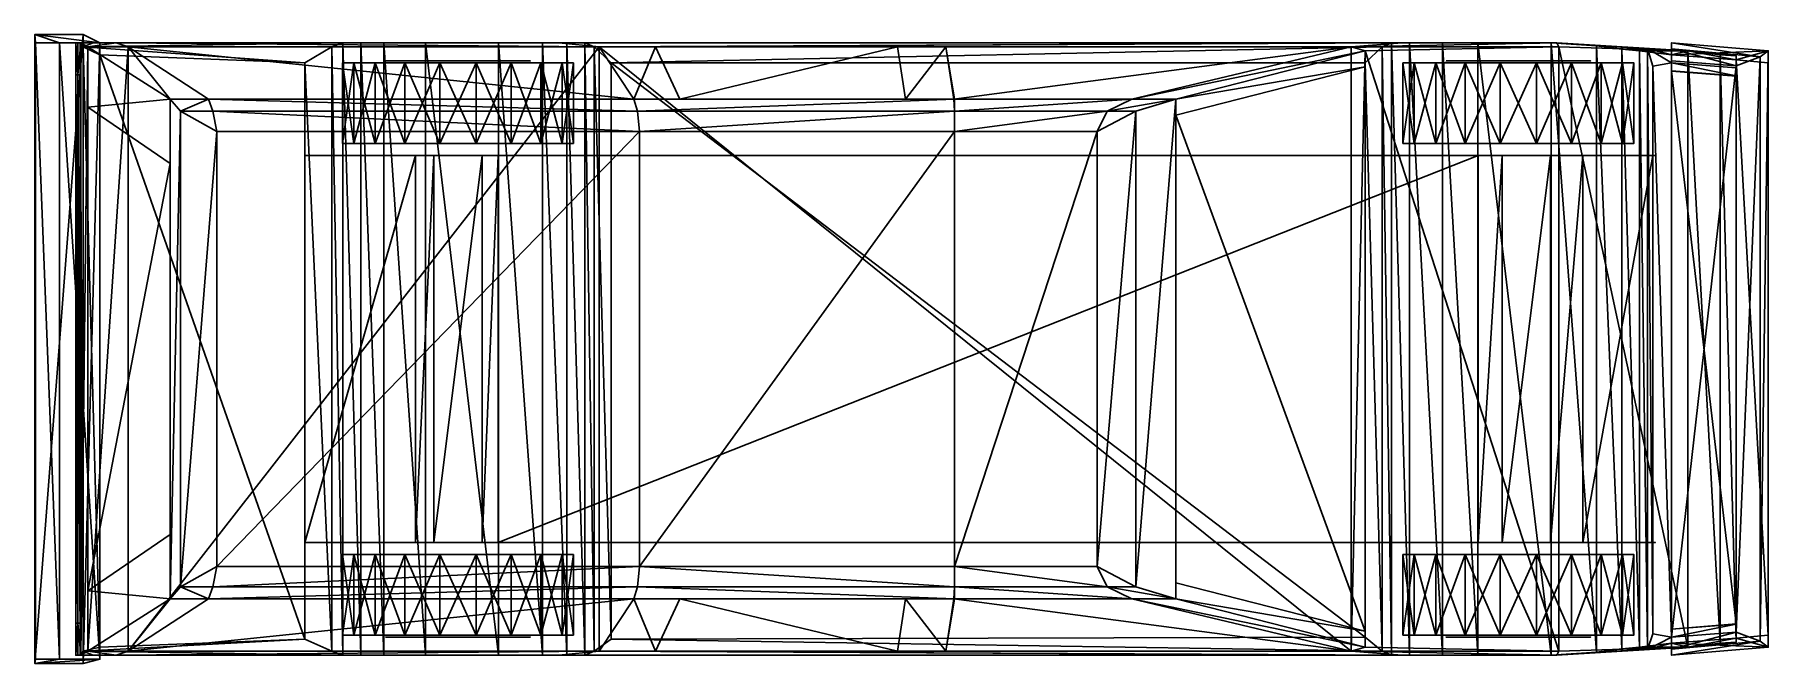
# Model space of a CAD drawing. Extents: x -1179 to -964, y 537 to 615.
import ezdxf

# ---------------------------------------------------------------- set-up
doc = ezdxf.new("R2010")
doc.units = 0
for name, color, linetype in [('SU-BLACK', 8, 'CONTINUOUS'), ('SU-BODY', 1, 'CONTINUOUS'), ('SU-GLASS', 8, 'CONTINUOUS'), ('SU-HUBS', 15, 'CONTINUOUS'), ('SU-LITE', 15, 'CONTINUOUS'), ('SU-RED', 9, 'CONTINUOUS'), ('SU-SILV', 15, 'CONTINUOUS'), ('SU-TIRE', 8, 'CONTINUOUS'), ('SU-TOP', 1, 'CONTINUOUS'), ('SU-YELLO', 10, 'CONTINUOUS')]:
    doc.layers.add(name, color=color, linetype=linetype)

msp = doc.modelspace()

# ---------------------------------------------------------------- meshes
at = {"layer": 'SU-BLACK'}
mesh = msp.add_polyface(dxfattribs=at)
corners = [(-1170.90564, 612.500122, 20.999996), (-1145.499878, 611.500122, 16.999996), (-1145.499878, 540.000122, 17.000067), (-1170.90564, 539.000122, 21.000004), (-1142.143555, 613.500122, 28.747215), (-1142.143555, 538.500122, 28.747223), (-1140.773682, 614.000122, 31.658167), (-1140.773682, 538.000122, 31.658175), (-1138.550293, 614.000122, 33.983486), (-1138.550293, 538.000122, 33.983494), (-1135.703613, 614.000122, 35.482494), (-1135.703613, 538.000122, 35.482502), (-1130.52832, 614.000122, 36.000015), (-1130.52832, 538.000122, 36.000023), (-1121.471191, 614.000122, 36.000015), (-1121.471191, 538.000122, 36.000023), (-1116.029053, 614.000122, 35.388885), (-1116.029053, 538.000122, 35.388893), (-1113.007324, 614.000122, 33.630215), (-1113.007324, 538.000122, 33.630222), (-1110.776001, 614.000122, 30.938936), (-1110.776001, 538.000122, 30.938934), (-1109.6073, 613.500122, 27.643976), (-1109.6073, 538.500122, 27.643984), (-1107.499878, 611.500122, 15.000091), (-1107.499878, 540.000122, 14.999974), (-1013.999878, 611.500122, 15.000091), (-1013.999878, 540.250122, 14.999974), (-1011.891602, 613.500122, 27.650116), (-1011.891602, 538.500122, 27.650114), (-1010.723877, 614.000122, 30.938936), (-1010.723877, 538.000122, 30.938934), (-1008.492432, 614.000122, 33.630215), (-1008.492432, 538.000122, 33.630222), (-1004.421021, 614.000122, 36.000015), (-1004.421021, 538.000122, 36.000023), (-1000.028687, 614.000122, 36.000015), (-1000.028687, 538.000122, 36.000023), (-990.951294, 614.000122, 36.000015), (-990.951294, 538.000122, 36.000023), (-985.317383, 613.600098, 35.316357), (-985.317383, 538.400085, 35.316364), (-982.180176, 613.200073, 33.358837), (-982.180176, 538.80011, 33.358845), (-979.968872, 613.000122, 30.395136), (-979.968872, 539.000122, 30.395144), (-978.986572, 613.300049, 26.839167), (-978.986572, 538.700073, 26.839174), (-978.333252, 600, 18.999998), (-986.999878, 600, 18.999998), (-986.999878, 552.000122, 19.000095), (-978.333252, 552.000122, 19.000095), (-990.999878, 600, 11.000092), (-990.999878, 552.000122, 11.000002), (-996.999878, 600, 11.000092), (-996.999878, 552.000122, 11.000002), (-999.999878, 600, 15.000092), (-999.999878, 552.000122, 15.000002), (-1121.499878, 600, 15.000092), (-1121.499878, 552.000122, 15.000002), (-1123.499878, 600, 11.000092), (-1123.499878, 552.000122, 11.000002), (-1129.499878, 600, 11.000092), (-1129.499878, 552.000122, 11.000002), (-1131.77771, 600, 15.555625), (-1131.77771, 552.000122, 15.555618), (-1145.499878, 600, 16.999998), (-1145.499878, 552.000122, 17.000095), (-1145.499878, 552.000122, 36.000023), (-977.999878, 552.000122, 36.000023), (-1013.999878, 613.000122, 51.999977), (-1015.743652, 613.500122, 49.558784), (-1015.743652, 538.500122, 49.558792), (-1013.999878, 539.000122, 51.999973), (-1108.999878, 613.500122, 49.999996), (-1167.40564, 613.500122, 49.999996), (-1167.40564, 538.500122, 50.000004), (-1108.999878, 538.500122, 50.000004), (-1172.40564, 613.500122, 49.999996), (-1172.40564, 538.500122, 50.000004), (-1178.999878, 614.999878, 28.754486), (-1178.90564, 613.999878, 25.000099), (-1178.90564, 537.499268, 24.999937), (-1178.999878, 536.999268, 28.754324), (-1175.90564, 613.999756, 21.000006), (-1175.90564, 537.499268, 20.999844), (-1170.90564, 613.999756, 21.000006), (-1170.90564, 537.499268, 20.999834), (-1172.999878, 614.999756, 28.754486), (-1173, 536.999268, 28.754324), (-1145.499878, 600, 36.000015), (-977.999878, 600, 36.000015), (-978.333252, 611.100098, 18.999996), (-978.333252, 540.650085, 19.000097), (-975.999878, 611.500122, 18.999996), (-975.999878, 540.250122, 19.000097), (-967.999878, 595.000122, 43.000019), (-967.999878, 595.000122, 38.39513), (-967.999878, 557.000122, 38.39513), (-967.999878, 557.000122, 43.000019), (-967.999878, 595.000122, 36.000019), (-967.999878, 595.000122, 31.395107), (-967.999878, 557.000122, 31.395111), (-967.999878, 557.000122, 36.000019), (-975.999878, 614.000122, 22.499996), (-975.999878, 612.750122, 20.499996), (-975.999878, 539.250122, 20.499973), (-975.999878, 538.000122, 22.500004), (-975.999878, 611.750122, 18.999966), (-975.999878, 538.000122, 26.000004), (-963.999878, 539.000122, 26.000004), (-963.999878, 539.000122, 22.500004), (-963.999878, 613.000122, 22.499996), (-963.999878, 613.000122, 25.999996), (-975.999878, 614.000122, 26.00009), (-975.999878, 576.000122, 26.83917), (-975.999878, 576.000122, 26), (-975.999878, 539.500122, 26.000004), (-975.999878, 539.500122, 26.839174), (-967.999878, 611.125122, 18.999966), (-967.999878, 540.875122, 19.000097), (-967.999878, 610.875122, 18.999996), (-967.999878, 609.875122, 14.999997), (-967.999878, 541.875122, 14.999974), (-975.999878, 541.250122, 14.999974), (-975.999878, 612.500122, 25.999996), (-975.999878, 612.500122, 26.839167), (-975.999878, 610.500122, 14.999997), (-1015.743652, 613.500122, 49.999996), (-1015.743652, 538.500122, 50.000004), (-975.989014, 610.488647, 14.995078), (-975.989014, 541.226563, 14.995074), (-967.991333, 609.866028, 14.995078), (-967.991333, 541.895874, 14.995074), (-976.010742, 610.500916, 14.999549), (-976.010742, 541.252014, 14.996276), (-976.010742, 611.49292, 18.999311), (-976.010742, 540.249268, 18.999321)]
mesh.append_faces([[corners[k] for k in face] for face in [(117, 118, 109), (114, 126, 125)]])
mesh.append_faces([[corners[k] for k in face] for face in [(80, 84, 81)]], dxfattribs={"vtx0": -1})
mesh.append_faces([[corners[k] for k in face] for face in [(69, 67, 59), (50, 69, 59), (58, 66, 91), (58, 91, 49)]], dxfattribs={"vtx0": -1, "vtx1": -1, "vtx2": -1})
mesh.append_faces([[corners[k] for k in face] for face in [(49, 54, 56), (49, 56, 58), (58, 62, 64), (58, 64, 66), (80, 86, 84)]], dxfattribs={"vtx0": -1, "vtx2": -1})
mesh.append_faces([[corners[k] for k in face] for face in [(82, 85, 83)]], dxfattribs={"vtx1": -1})
mesh.append_faces([[corners[k] for k in face] for face in [(57, 55, 50), (59, 57, 50), (65, 63, 59), (67, 65, 59), (85, 87, 83)]], dxfattribs={"vtx1": -1, "vtx2": -1})
mesh.append_faces([[corners[k] for k in face] for face in [(0, 1, 2), (2, 3, 0), (1, 4, 5), (5, 2, 1), (4, 6, 7), (7, 5, 4), (6, 8, 9), (9, 7, 6), (8, 10, 11), (11, 9, 8), (10, 12, 13), (13, 11, 10), (12, 14, 15), (15, 13, 12), (14, 16, 17), (17, 15, 14), (16, 18, 19), (19, 17, 16), (18, 20, 21), (21, 19, 18), (20, 22, 23), (23, 21, 20), (22, 24, 25), (25, 23, 22), (24, 26, 27), (27, 25, 24), (26, 28, 29), (29, 27, 26), (28, 30, 31), (31, 29, 28), (30, 32, 33), (33, 31, 30), (32, 34, 35), (35, 33, 32), (34, 36, 37), (37, 35, 34), (36, 38, 39), (39, 37, 36), (38, 40, 41), (41, 39, 38), (40, 42, 43), (43, 41, 40), (42, 44, 45), (45, 43, 42), (44, 46, 47), (47, 45, 44), (50, 49, 48), (48, 51, 50), (53, 52, 49), (49, 50, 53), (55, 54, 52), (52, 53, 55), (57, 56, 54), (54, 55, 57), (59, 58, 56), (56, 57, 59), (61, 60, 58), (58, 59, 61), (63, 62, 60), (60, 61, 63), (65, 64, 62), (62, 63, 65), (67, 66, 64), (64, 65, 67), (69, 68, 67), (50, 51, 69), (55, 53, 50), (63, 61, 59), (70, 71, 72), (72, 73, 70), (74, 75, 76), (76, 77, 74), (75, 78, 79), (79, 76, 75), (80, 81, 82), (82, 83, 80), (81, 84, 85), (85, 82, 81), (84, 86, 87), (87, 85, 84), (86, 88, 89), (89, 87, 86), (87, 89, 83), (66, 90, 91), (91, 48, 49), (49, 52, 54), (58, 60, 62), (80, 88, 86), (46, 92, 93), (93, 47, 46), (92, 94, 95), (95, 93, 92), (98, 97, 96), (96, 99, 98), (102, 101, 100), (100, 103, 102), (104, 105, 106), (106, 107, 104), (105, 108, 95), (95, 106, 105), (111, 110, 109), (109, 107, 111), (112, 113, 110), (110, 111, 112), (114, 104, 107), (107, 109, 114), (117, 116, 115), (115, 118, 117), (119, 108, 95), (95, 120, 119), (123, 122, 121), (121, 120, 123), (123, 120, 95), (95, 124, 123), (114, 113, 112), (112, 104, 114), (94, 121, 122), (122, 127, 94), (129, 128, 74), (74, 77, 129), (130, 132, 133), (133, 131, 130), (137, 136, 134), (134, 135, 137)]], dxfattribs={"vtx2": -1})
at = {"layer": 'SU-BODY'}
mesh = msp.add_polyface(dxfattribs=at)
corners = [(-1172.40564, 613.500122, 49.999996), (-1173.28064, 614.000122, 47.000015), (-1173.28064, 538.000122, 47.000023), (-1172.40564, 538.500122, 50.000004), (-1173.90564, 614.000122, 36.000015), (-1173.90564, 614.000122, 35.482494), (-1173.90564, 538.000122, 35.482502), (-1173.90564, 538.000122, 36.000023), (-1173.653564, 614.000122, 33.983486), (-1173.653564, 538.000122, 33.983494), (-1173.362915, 614.000122, 31.658167), (-1173.362915, 538.000122, 31.658175), (-1172.999878, 613.500122, 28.754486), (-1172.999878, 538.500122, 28.754578), (-1170.90564, 612.500122, 20.999996), (-1170.90564, 539.000122, 21.000118), (-1013.999878, 613.000122, 51.999977), (-989.999878, 613.500122, 49.374977), (-989.999878, 538.500122, 49.374985), (-1013.999878, 539.000122, 51.999973), (-973.999878, 613.000122, 47.120567), (-973.999878, 539.000122, 47.120575), (-1173.90564, 610.000122, 36.000015), (-1173.65564, 610.000122, 44.000015), (-1173.65564, 542.000122, 44.000023), (-1173.90564, 542.000122, 36.000023), (-1173.28064, 610.000122, 47.000015), (-1173.28064, 542.000122, 47.000023), (-969.977173, 612.500122, 45.800888), (-969.977173, 539.500122, 45.800896), (-967.999878, 612.375122, 44.000015), (-967.999878, 539.625122, 44.000023), (-967.999878, 612.375122, 30.395136), (-967.999878, 611.875122, 26.839167), (-967.999878, 540.125122, 26.839289), (-967.999878, 539.625122, 30.395144), (-1172.40564, 606.000122, 50.000015), (-1162.20874, 599.000122, 69.047073), (-1162.20874, 607.000122, 69.047089), (-1172.40564, 546.000122, 50.000023), (-1162.20874, 553.000122, 69.047073), (-1162.20874, 545.000122, 69.047073), (-1172.40564, 538.500122, 50.000004), (-1167.40564, 538.500122, 50.000004), (-1168.90564, 538.000122, 47.000023), (-1173.28064, 538.000122, 47.000023), (-1108.999878, 538.500122, 50.000004), (-1114.003662, 538.000122, 46.668663), (-1015.743652, 538.500122, 49.558792), (-1013.999878, 539.000122, 51.999973), (-989.999878, 538.500122, 49.374985), (-990.243652, 538.000122, 45.946404), (-1009.389648, 538.000122, 46.083855), (-973.999878, 539.000122, 47.120575), (-973.999878, 539.000122, 45.829773), (-973.999878, 539.000122, 44.000023), (-990.382202, 538.000122, 44.000023), (-1005.579346, 538.000122, 44.000023), (-1118.012085, 538.000122, 43.999985), (-1169.178345, 538.000122, 44.000004), (-1169.90564, 538.000122, 36.000023), (-1130.52832, 538.000122, 36.000023), (-990.951172, 538.000122, 36.000023), (-973.999878, 539.000122, 43.000023), (-973.999878, 539.000122, 38.395134), (-973.999878, 539.000122, 36.000023), (-985.317261, 538.400085, 35.316353), (-973.999878, 539.000122, 33.358845), (-973.999878, 539.000122, 31.395113), (-982.180176, 538.80011, 33.358845), (-973.999878, 539.000122, 30.395144), (-979.968872, 539.000122, 30.395144), (-975.999878, 539.500122, 26.83918), (-978.986572, 538.700073, 26.83918), (-1000.028687, 538.000122, 36.000023), (-1005.470947, 538.000122, 35.388893), (-1116.029053, 538.000122, 35.388893), (-1121.471191, 538.000122, 36.000023), (-1113.007324, 538.000122, 33.630222), (-1008.492432, 538.000122, 33.630222), (-1010.723877, 538.000122, 30.938934), (-1110.776001, 538.000122, 30.938934), (-1109.6073, 538.500122, 27.64399), (-1011.892578, 538.500122, 27.64402), (-1013.999878, 540.250122, 14.999972), (-1107.499878, 540.000122, 14.999972), (-1173.90564, 538.000122, 36.000023), (-1170.126587, 538.000122, 35.482502), (-1173.840942, 538.000122, 35.482513), (-1135.703613, 538.000122, 35.482502), (-1138.550293, 538.000122, 33.983494), (-1170.766846, 538.000122, 33.983494), (-1173.653564, 538.000122, 33.983494), (-1173.362915, 538.000122, 31.658175), (-1171.759888, 538.000122, 31.658175), (-1140.773682, 538.000122, 31.658175), (-1142.143555, 538.500122, 28.747229), (-1172.999878, 538.500122, 28.75449), (-1145.499878, 540.000122, 17.000088), (-1170.90564, 539.000122, 21.000118), (-1172.40564, 613.500122, 49.999996), (-1167.40564, 613.500122, 49.999996), (-1168.90564, 614.000122, 47.000015), (-1173.28064, 614.000122, 47.000015), (-1108.999878, 613.500122, 49.999996), (-1114.003662, 614.000122, 46.668655), (-1015.743652, 613.500122, 49.558784), (-1013.999878, 613.000122, 51.999977), (-989.999878, 613.500122, 49.374977), (-990.243652, 614.000122, 45.946396), (-1009.389648, 614.000122, 46.083847), (-973.999878, 613.000122, 47.120567), (-973.999878, 613.000122, 45.829765), (-973.999878, 613.000122, 44.000015), (-990.382202, 614.000122, 44.000015), (-1005.579346, 614.000122, 44.000015), (-1118.012085, 614.000122, 43.999977), (-1169.178345, 614.000122, 43.999996), (-1169.90564, 614.000122, 36.000015), (-1130.52832, 614.000122, 36.000015), (-990.951172, 614.000122, 36.000015), (-973.999878, 613.000122, 43.000015), (-973.999878, 613.000122, 38.395126), (-973.999878, 613.000122, 36.000015), (-985.317261, 613.600098, 35.316345), (-973.999878, 613.000122, 33.358837), (-973.999878, 613.000122, 31.395105), (-982.180176, 613.200073, 33.358837), (-973.999878, 613.000122, 30.395136), (-979.968872, 613.000122, 30.395136), (-975.999878, 612.500122, 26.839167), (-978.986572, 613.300049, 26.839167), (-1000.028687, 614.000122, 36.000015), (-1005.470947, 614.000122, 35.388885), (-1116.029053, 614.000122, 35.388885), (-1121.471191, 614.000122, 36.000015), (-1113.007324, 614.000122, 33.630215), (-1008.492432, 614.000122, 33.630215), (-1010.723877, 614.000122, 30.938936), (-1110.776001, 614.000122, 30.938936), (-1109.6073, 613.500122, 27.643976), (-1011.892578, 613.500122, 27.644007), (-1013.999878, 611.500122, 15.000091), (-1107.499878, 611.500122, 15.000091), (-1173.90564, 614.000122, 36.000015), (-1170.126587, 614.000122, 35.482494), (-1173.840942, 614.000122, 35.482506), (-1135.703613, 614.000122, 35.482494), (-1138.550293, 614.000122, 33.983486), (-1170.766846, 614.000122, 33.983486), (-1173.653564, 614.000122, 33.983486), (-1173.362915, 614.000122, 31.658167), (-1171.759888, 614.000122, 31.658167), (-1140.773682, 614.000122, 31.658167), (-1142.143555, 613.500122, 28.747215), (-1172.999878, 613.500122, 28.754486), (-1145.499878, 611.500122, 16.999996), (-1170.90564, 612.500122, 20.999996), (-969.977173, 539.500122, 45.800896), (-967.999878, 539.625122, 44.000023), (-975.999878, 540.250122, 19.000118), (-978.333252, 540.650085, 19.000118), (-967.999878, 539.625122, 30.395144), (-967.999878, 540.125122, 26.839268), (-969.977173, 612.500122, 45.800888), (-967.999878, 612.375122, 44.000015), (-975.999878, 611.500122, 18.999996), (-978.333252, 611.100098, 18.999996), (-967.999878, 612.375122, 30.395136), (-967.999878, 611.875122, 26.839167), (-1162.20874, 607.000122, 69.047089), (-1157.430664, 607.000122, 69.043182), (-1162.20874, 545.000122, 69.047089), (-1157.430664, 545.000122, 69.043182)]
mesh.append_faces([[corners[k] for k in face] for face in [(50, 49, 48), (56, 57, 62), (63, 55, 56), (56, 62, 63), (64, 63, 62), (62, 65, 64), (66, 65, 62), (67, 65, 66), (93, 97, 94), (106, 107, 108), (120, 115, 114), (114, 113, 121), (121, 120, 114), (120, 121, 122), (122, 123, 120), (120, 123, 124), (124, 123, 125), (152, 155, 151), (158, 53, 54), (55, 158, 54), (159, 158, 55), (112, 111, 164), (112, 164, 113), (113, 164, 165)]])
mesh.append_faces([[corners[k] for k in face] for face in [(0, 1, 2), (2, 3, 0), (4, 5, 6), (6, 7, 4), (5, 8, 9), (9, 6, 5), (8, 10, 11), (11, 9, 8), (10, 12, 13), (13, 11, 10), (12, 14, 15), (15, 13, 12), (18, 17, 16), (16, 19, 18), (21, 20, 17), (17, 18, 21), (24, 23, 22), (22, 25, 24), (27, 26, 23), (23, 24, 27), (29, 28, 20), (20, 21, 29), (31, 30, 28), (28, 29, 31), (34, 33, 32), (32, 35, 34), (36, 37, 38), (38, 0, 36), (41, 40, 39), (39, 3, 41), (44, 43, 42), (42, 45, 44), (46, 43, 44), (44, 47, 46), (51, 50, 48), (48, 52, 51), (53, 50, 51), (51, 54, 53), (56, 55, 54), (54, 51, 56), (57, 56, 51), (51, 52, 57), (58, 57, 52), (52, 47, 58), (59, 58, 47), (47, 44, 59), (58, 59, 60), (60, 61, 58), (57, 58, 61), (61, 62, 57), (69, 68, 67), (67, 66, 69), (70, 68, 69), (69, 71, 70), (72, 70, 71), (71, 73, 72), (76, 75, 74), (74, 77, 76), (75, 76, 78), (78, 79, 75), (81, 80, 79), (79, 78, 81), (80, 81, 82), (82, 83, 80), (85, 84, 83), (83, 82, 85), (87, 60, 86), (86, 88, 87), (61, 60, 87), (87, 89, 61), (91, 90, 89), (89, 87, 91), (92, 91, 87), (87, 88, 92), (91, 92, 93), (93, 94, 91), (90, 91, 94), (94, 95, 90), (97, 96, 95), (95, 94, 97), (98, 96, 97), (97, 99, 98), (100, 101, 102), (102, 103, 100), (102, 101, 104), (104, 105, 102), (106, 108, 109), (109, 110, 106), (109, 108, 111), (111, 112, 109), (112, 113, 114), (114, 109, 112), (109, 114, 115), (115, 110, 109), (110, 115, 116), (116, 105, 110), (105, 116, 117), (117, 102, 105), (118, 117, 116), (116, 119, 118), (119, 116, 115), (115, 120, 119), (125, 126, 127), (127, 124, 125), (127, 126, 128), (128, 129, 127), (129, 128, 130), (130, 131, 129), (132, 133, 134), (134, 135, 132), (136, 134, 133), (133, 137, 136), (137, 138, 139), (139, 136, 137), (140, 139, 138), (138, 141, 140), (141, 142, 143), (143, 140, 141), (144, 118, 145), (145, 146, 144), (145, 118, 119), (119, 147, 145), (147, 148, 149), (149, 145, 147), (145, 149, 150), (150, 146, 145), (151, 150, 149), (149, 152, 151), (152, 149, 148), (148, 153, 152), (153, 154, 155), (155, 152, 153), (155, 154, 156), (156, 157, 155), (160, 72, 73), (73, 161, 160), (163, 162, 70), (70, 72, 163), (131, 130, 166), (166, 167, 131), (128, 168, 169), (169, 130, 128), (101, 100, 170), (170, 171, 101), (172, 42, 43), (43, 173, 172), (52, 48, 46), (46, 47, 52), (104, 106, 110), (110, 105, 104)]], dxfattribs={"vtx2": -1})
at = {"layer": 'SU-GLASS'}
mesh = msp.add_polyface(dxfattribs=at)
corners = [(-1162.20874, 599.000122, 69.047073), (-1172.40564, 606.000122, 50.000015), (-1172.40564, 546.000122, 50.000023), (-1162.20874, 553.000122, 69.047073), (-1037.464844, 605.000122, 68.977539), (-1013.999878, 611.000122, 51.999977), (-1013.999878, 541.000122, 51.999973), (-1037.464844, 547.000122, 68.977539), (-1065.000244, 545.000122, 68.993668), (-1042.92041, 545.000122, 68.970757), (-1015.743652, 538.500122, 49.558792), (-1066.010742, 538.500122, 49.796623), (-1104.678345, 545.000122, 69.015442), (-1108.999878, 538.500122, 50.000004), (-1167.40564, 538.500122, 50.000004), (-1157.430664, 545.000122, 69.043182), (-1065.000244, 607.000122, 68.993668), (-1042.92041, 607.000122, 68.970757), (-1015.743652, 613.500122, 49.558784), (-1066.010742, 613.500122, 49.796616), (-1104.678345, 607.000122, 69.015457), (-1108.999878, 613.500122, 49.999996), (-1167.40564, 613.500122, 49.999996), (-1157.430664, 607.000122, 69.043182), (-1099.000244, 545.000122, 68.993668), (-1071.000244, 545.000122, 68.993668), (-1072.009155, 538.500122, 49.825005), (-1102.00415, 538.500122, 49.966923), (-1099.000244, 607.000122, 68.993668), (-1071.000244, 607.000122, 68.993668), (-1072.009155, 613.500122, 49.824997), (-1102.00415, 613.500122, 49.966915)]
mesh.append_faces([[corners[k] for k in face] for face in [(2, 1, 0), (0, 3, 2), (6, 5, 4), (4, 7, 6), (8, 9, 10), (10, 11, 8), (12, 13, 14), (14, 15, 12), (18, 17, 16), (16, 19, 18), (22, 21, 20), (20, 23, 22), (24, 25, 26), (26, 27, 24), (30, 29, 28), (28, 31, 30)]], dxfattribs={"vtx2": -1})
at = {"layer": 'SU-HUBS'}
mesh = msp.add_polyface(dxfattribs=at)
corners = [(-1003.963135, 540.25, 15.732153), (-1003.085815, 540.25, 18.432465), (-1001.41687, 540.25, 20.729504), (-999.119873, 540.25, 22.398394), (-996.419556, 540.25, 23.275764), (-993.580322, 540.25, 23.275774), (-990.880005, 540.25, 22.398403), (-988.582886, 540.25, 20.729494), (-986.914063, 540.25, 18.432465), (-986.036743, 540.25, 15.732153), (-986.036743, 540.25, 12.892843), (-986.914063, 540.25, 10.192533), (-988.582886, 540.25, 7.895527), (-990.880005, 540.25, 6.226617), (-993.580322, 540.25, 5.34924), (-996.419556, 540.25, 5.349231), (-999.119873, 540.25, 6.22661), (-1001.41687, 540.25, 7.895506), (-1003.085938, 540.25, 10.192523), (-1003.963135, 540.25, 12.892873), (-1003.963135, 611.75, 15.732137), (-1003.085815, 611.75, 18.432457), (-1001.41687, 611.75, 20.729496), (-999.119873, 611.75, 22.398376), (-996.419556, 611.75, 23.275757), (-993.580322, 611.75, 23.275766), (-990.880005, 611.75, 22.398386), (-988.582886, 611.75, 20.729486), (-986.914063, 611.75, 18.432457), (-986.036743, 611.75, 15.732147), (-986.036743, 611.75, 12.892838), (-986.914063, 611.75, 10.192527), (-988.582886, 611.75, 7.89546), (-990.880005, 611.75, 6.226598), (-993.580322, 611.75, 5.349221), (-996.419556, 611.75, 5.349212), (-999.119873, 611.75, 6.226591), (-1001.41687, 611.75, 7.895471), (-1003.085938, 611.75, 10.192517), (-1003.963135, 611.75, 12.892867), (-1135.463135, 540.249878, 15.732153), (-1134.585815, 540.249878, 18.432465), (-1132.91687, 540.249878, 20.729513), (-1130.619873, 540.249878, 22.398394), (-1127.919556, 540.249878, 23.275774), (-1125.080322, 540.249878, 23.275774), (-1122.380005, 540.249878, 22.398403), (-1120.082886, 540.249878, 20.729494), (-1118.414063, 540.249878, 18.432474), (-1117.536743, 540.249878, 15.732153), (-1117.536743, 540.249878, 12.892853), (-1118.414063, 540.249878, 10.192533), (-1120.082886, 540.249878, 7.895529), (-1122.380005, 540.249878, 6.226619), (-1125.080322, 540.249878, 5.349242), (-1127.919556, 540.249878, 5.349233), (-1130.619873, 540.249878, 6.226614), (-1132.91687, 540.249878, 7.89551), (-1134.585815, 540.249878, 10.192523), (-1135.463135, 540.249878, 12.892873), (-1135.463135, 611.75, 15.732147), (-1134.585815, 611.75, 18.432457), (-1132.91687, 611.75, 20.729496), (-1130.619873, 611.75, 22.398386), (-1127.919556, 611.75, 23.275757), (-1125.080322, 611.75, 23.275766), (-1122.380005, 611.75, 22.398386), (-1120.082886, 611.75, 20.729486), (-1118.414063, 611.75, 18.432457), (-1117.536743, 611.75, 15.732147), (-1117.536743, 611.75, 12.892847), (-1118.414063, 611.75, 10.192527), (-1120.082886, 611.75, 7.895461), (-1122.380005, 611.75, 6.2266), (-1125.080322, 611.75, 5.349223), (-1127.919556, 611.75, 5.349214), (-1130.619873, 611.75, 6.226593), (-1132.91687, 611.75, 7.895474), (-1134.585815, 611.75, 10.192517), (-1135.463135, 611.75, 12.892867)]
mesh.append_faces([[corners[k] for k in face] for face in [(20, 38, 39), (60, 78, 79)]], dxfattribs={"vtx0": -1})
mesh.append_faces([[corners[k] for k in face] for face in [(20, 22, 23), (20, 23, 24), (20, 24, 25), (20, 25, 26), (20, 26, 27), (20, 27, 28), (20, 28, 29), (20, 29, 30), (20, 30, 31), (20, 31, 32), (20, 32, 33), (20, 33, 34), (20, 34, 35), (20, 35, 36), (20, 36, 37), (20, 37, 38), (60, 62, 63), (60, 63, 64), (60, 64, 65), (60, 65, 66), (60, 66, 67), (60, 67, 68), (60, 68, 69), (60, 69, 70), (60, 70, 71), (60, 71, 72), (60, 72, 73), (60, 73, 74), (60, 74, 75), (60, 75, 76), (60, 76, 77), (60, 77, 78)]], dxfattribs={"vtx0": -1, "vtx2": -1})
mesh.append_faces([[corners[k] for k in face] for face in [(19, 18, 0), (59, 58, 40)]], dxfattribs={"vtx1": -1})
mesh.append_faces([[corners[k] for k in face] for face in [(3, 2, 0), (4, 3, 0), (5, 4, 0), (6, 5, 0), (7, 6, 0), (8, 7, 0), (9, 8, 0), (10, 9, 0), (11, 10, 0), (12, 11, 0), (13, 12, 0), (14, 13, 0), (15, 14, 0), (16, 15, 0), (17, 16, 0), (18, 17, 0), (43, 42, 40), (44, 43, 40), (45, 44, 40), (46, 45, 40), (47, 46, 40), (48, 47, 40), (49, 48, 40), (50, 49, 40), (51, 50, 40), (52, 51, 40), (53, 52, 40), (54, 53, 40), (55, 54, 40), (56, 55, 40), (57, 56, 40), (58, 57, 40)]], dxfattribs={"vtx1": -1, "vtx2": -1})
mesh.append_faces([[corners[k] for k in face] for face in [(2, 1, 0), (20, 21, 22), (42, 41, 40), (60, 61, 62)]], dxfattribs={"vtx2": -1})
at = {"layer": 'SU-LITE'}
mesh = msp.add_polyface(dxfattribs=at)
corners = [(-967.999878, 553.000122, 43.000023), (-967.999878, 553.000122, 38.395134), (-967.999878, 541.625122, 38.395134), (-967.999878, 541.625122, 43.000023), (-967.999878, 553.000122, 36.000023), (-967.999878, 553.000122, 31.395111), (-967.999878, 541.625122, 31.395113), (-967.999878, 541.625122, 36.000023), (-967.999878, 599.000122, 43.000015), (-967.999878, 599.000122, 38.395126), (-967.999878, 610.375122, 38.395126), (-967.999878, 610.375122, 43.000015), (-967.999878, 599.000122, 36.000015), (-967.999878, 599.000122, 31.395107), (-967.999878, 610.375122, 31.395105), (-967.999878, 610.375122, 36.000015)]
mesh.append_faces([[corners[k] for k in face] for face in [(2, 1, 0), (0, 3, 2), (6, 5, 4), (4, 7, 6), (8, 9, 10), (10, 11, 8), (12, 13, 14), (14, 15, 12)]], dxfattribs={"vtx2": -1})
at = {"layer": 'SU-RED'}
mesh = msp.add_polyface(dxfattribs=at)
corners = [(-1173.90564, 542.000122, 36.000023), (-1173.65564, 542.000122, 44.000023), (-1173.65564, 538.000122, 44.000004), (-1173.90564, 538.000122, 36.000023), (-1173.28064, 542.000122, 47.000023), (-1173.28064, 538.000122, 47.000023), (-1168.90564, 538.000122, 47.000023), (-1169.178345, 538.000122, 44.000004), (-1169.90564, 538.000122, 36.000023), (-1173.90564, 610.000122, 36.000015), (-1173.65564, 610.000122, 44.000015), (-1173.65564, 614.000122, 43.999996), (-1173.90564, 614.000122, 36.000015), (-1173.28064, 610.000122, 47.000015), (-1173.28064, 614.000122, 47.000015), (-1168.90564, 614.000122, 47.000015), (-1169.178345, 614.000122, 43.999996), (-1169.90564, 614.000122, 36.000015)]
mesh.append_faces([[corners[k] for k in face] for face in [(2, 1, 0), (0, 3, 2), (5, 4, 1), (1, 2, 5), (7, 6, 5), (5, 2, 7), (8, 7, 2), (2, 3, 8), (9, 10, 11), (11, 12, 9), (10, 13, 14), (14, 11, 10), (14, 15, 16), (16, 11, 14), (11, 16, 17), (17, 12, 11)]], dxfattribs={"vtx2": -1})
at = {"layer": 'SU-SILV'}
mesh = msp.add_polyface(dxfattribs=at)
corners = [(-1172.999878, 615.000122, 28.754486), (-1178.999878, 615.000122, 28.754486), (-1178.999878, 537.000122, 28.754484), (-1172.999878, 537.000122, 28.754484), (-967.999878, 612.375122, 44.000015), (-967.999878, 612.375122, 43.000015), (-967.999878, 539.625122, 43.000023), (-967.999878, 539.625122, 44.000023), (-967.999878, 612.375122, 38.395126), (-967.999878, 612.375122, 36.000015), (-967.999878, 539.625122, 36.000023), (-967.999878, 539.625122, 38.395134), (-967.999878, 612.375122, 31.395105), (-967.999878, 612.375122, 30.395136), (-967.999878, 539.625122, 30.395144), (-967.999878, 539.625122, 31.395113), (-973.999878, 539.000122, 44.000023), (-973.999878, 539.000122, 43.000023), (-973.999878, 539.000122, 38.395134), (-973.999878, 539.000122, 36.000023), (-973.999878, 539.000122, 31.395113), (-973.999878, 539.000122, 30.395144), (-967.999878, 557.000122, 43.000019), (-967.999878, 557.000122, 38.39513), (-967.999878, 553.000122, 38.395134), (-967.999878, 553.000122, 43.000023), (-967.999878, 557.000122, 36.000019), (-967.999878, 557.000122, 31.395111), (-967.999878, 553.000122, 31.395111), (-967.999878, 553.000122, 36.000023), (-967.999878, 611.875122, 26.839167), (-963.999878, 611.500122, 25.999996), (-963.999878, 540.500122, 26.000004), (-967.999878, 540.125122, 26.839174), (-963.999756, 539.000122, 26.000004), (-975.999878, 539.500122, 26.839174), (-975.999878, 538.000122, 26.000004), (-975.999878, 538.000122, 22.500004), (-963.999878, 539.000122, 22.500004), (-964.999878, 539.750122, 20.499914), (-975.999878, 538.750122, 20.499914), (-967.999878, 540.875122, 18.999977), (-975.999878, 540.250122, 18.999977), (-963.999878, 613.000122, 22.499996), (-964.999878, 612.250122, 20.499966), (-967.999878, 611.125122, 18.999966), (-973.999878, 613.000122, 44.000015), (-973.999878, 613.000122, 43.000015), (-973.999878, 613.000122, 38.395126), (-973.999878, 613.000122, 36.000015), (-973.999878, 613.000122, 31.395105), (-973.999878, 613.000122, 30.395136), (-967.999878, 595.000122, 43.000019), (-967.999878, 595.000122, 38.39513), (-967.999878, 599.000122, 38.395126), (-967.999878, 599.000122, 43.000015), (-967.999878, 595.000122, 36.000019), (-967.999878, 595.000122, 31.395107), (-967.999878, 599.000122, 31.395107), (-967.999878, 599.000122, 36.000015), (-963.999756, 613.000122, 25.999996), (-975.999878, 612.500122, 26.839167), (-975.999878, 614.000122, 26.00009), (-975.999878, 614.000122, 22.499996), (-975.999878, 613.250122, 20.499966), (-975.999878, 611.750122, 18.999966)]
mesh.append_faces([[corners[k] for k in face] for face in [(34, 32, 33), (30, 31, 60)]])
mesh.append_faces([[corners[k] for k in face] for face in [(0, 1, 2), (2, 3, 0), (6, 5, 4), (4, 7, 6), (10, 9, 8), (8, 11, 10), (14, 13, 12), (12, 15, 14), (6, 7, 16), (16, 17, 6), (11, 18, 19), (19, 10, 11), (14, 15, 20), (20, 21, 14), (24, 23, 22), (22, 25, 24), (28, 27, 26), (26, 29, 28), (32, 31, 30), (30, 33, 32), (34, 33, 35), (35, 36, 34), (39, 38, 37), (37, 40, 39), (41, 39, 40), (40, 42, 41), (39, 44, 43), (43, 38, 39), (41, 45, 44), (44, 39, 41), (46, 4, 5), (5, 47, 46), (49, 48, 8), (8, 9, 49), (50, 12, 13), (13, 51, 50), (52, 53, 54), (54, 55, 52), (56, 57, 58), (58, 59, 56), (61, 30, 60), (60, 62, 61), (63, 43, 44), (44, 64, 63), (64, 44, 45), (45, 65, 64)]], dxfattribs={"vtx2": -1})
at = {"layer": 'SU-TIRE'}
mesh = msp.add_polyface(dxfattribs=at)
corners = [(-1126.499878, 611.5, 14.312507), (-1128.768188, 611.5, 28.633986), (-1124.231567, 611.5, 28.633986), (-1133.082764, 611.5, 27.232096), (-1136.753052, 611.5, 24.565546), (-1139.419434, 611.5, 20.895367), (-1140.821411, 611.5, 16.580807), (-1140.821411, 611.5, 12.044208), (-1139.419434, 611.5, 7.72962), (-1136.753052, 611.5, 4.059457), (-1133.082764, 611.5, 1.39291), (-1128.768188, 611.5, -0.008977), (-1124.231567, 611.5, -0.008971), (-1128.768188, 601.5, 28.633987), (-1124.231567, 601.5, 28.633987), (-1133.082764, 601.5, 27.232098), (-1136.753052, 601.5, 24.565557), (-1139.419434, 601.5, 20.895369), (-1140.821411, 601.5, 16.580809), (-1140.821411, 601.5, 12.044209), (-1139.419434, 601.5, 7.729621), (-1136.753052, 601.5, 4.059458), (-1133.082764, 601.5, 1.392911), (-1128.768188, 601.5, -0.008976), (-1126.499878, 601.5, 14.312508)]
mesh.append_faces([[corners[k] for k in face] for face in [(0, 1, 2), (0, 3, 1), (0, 4, 3), (0, 5, 4), (0, 6, 5), (0, 7, 6), (0, 8, 7), (0, 9, 8), (0, 10, 9), (0, 11, 10), (0, 12, 11)]])
mesh.append_faces([[corners[k] for k in face] for face in [(1, 13, 14), (3, 15, 13), (13, 1, 3), (4, 16, 15), (15, 3, 4), (5, 17, 16), (16, 4, 5), (6, 18, 17), (17, 5, 6), (7, 19, 18), (18, 6, 7), (8, 20, 19), (19, 7, 8), (9, 21, 20), (20, 8, 9), (10, 22, 21), (21, 9, 10), (11, 23, 22), (22, 10, 11), (23, 11, 12), (24, 13, 15), (24, 15, 16), (24, 16, 17), (24, 17, 18), (24, 18, 19), (24, 19, 20), (24, 20, 21), (24, 21, 22), (24, 22, 23)]], dxfattribs={"vtx2": -1})
mesh = msp.add_polyface(dxfattribs=at)
corners = [(-1126.499878, 611.5, 14.312507), (-1119.917114, 611.5, 1.392915), (-1124.231567, 611.5, -0.008971), (-1116.246826, 611.5, 4.059459), (-1113.580444, 611.5, 7.729621), (-1112.178467, 611.5, 12.044208), (-1112.178467, 611.5, 16.580807), (-1113.580444, 611.5, 20.895367), (-1116.246826, 611.5, 24.565546), (-1119.917114, 611.5, 27.232096), (-1124.231567, 611.5, 28.633986), (-1119.917114, 601.5, 1.392915), (-1124.231567, 601.5, -0.00897), (-1116.246826, 601.5, 4.05946), (-1113.580444, 601.5, 7.729622), (-1112.178467, 601.5, 12.044209), (-1112.178467, 601.5, 16.580809), (-1113.580444, 601.5, 20.895369), (-1116.246826, 601.5, 24.565548), (-1119.917114, 601.5, 27.232098), (-1124.231567, 601.5, 28.633987), (-1128.768188, 611.5, 28.633986), (-1128.768188, 601.5, -0.008976), (-1126.499878, 601.5, 14.312508), (-1128.768188, 601.5, 28.633987)]
mesh.append_faces([[corners[k] for k in face] for face in [(0, 1, 2), (0, 3, 1), (0, 4, 3), (0, 5, 4), (0, 6, 5), (0, 7, 6), (0, 8, 7), (0, 9, 8), (0, 10, 9)]])
mesh.append_faces([[corners[k] for k in face] for face in [(1, 11, 12), (12, 2, 1), (3, 13, 11), (11, 1, 3), (4, 14, 13), (13, 3, 4), (5, 15, 14), (14, 4, 5), (6, 16, 15), (15, 5, 6), (7, 17, 16), (16, 6, 7), (8, 18, 17), (17, 7, 8), (9, 19, 18), (18, 8, 9), (10, 20, 19), (19, 9, 10), (20, 10, 21), (2, 12, 22), (23, 12, 11), (23, 11, 13), (23, 13, 14), (23, 14, 15), (23, 15, 16), (23, 16, 17), (23, 17, 18), (23, 18, 19), (23, 19, 20), (23, 20, 24), (23, 22, 12)]], dxfattribs={"vtx2": -1})
mesh = msp.add_polyface(dxfattribs=at)
corners = [(-994.999878, 611.499878, 14.312517), (-997.268188, 611.499878, 28.633997), (-992.731567, 611.499878, 28.633997), (-1001.582764, 611.499878, 27.232105), (-1005.25293, 611.499878, 24.565567), (-1007.919434, 611.499878, 20.895376), (-1009.321411, 611.499878, 16.580816), (-1009.321411, 611.499878, 12.044217), (-1007.919434, 611.499878, 7.729631), (-1005.25293, 611.499878, 4.059469), (-1001.582764, 611.499878, 1.392921), (-997.268188, 611.499878, -0.008966), (-997.268188, 601.499878, 28.633999), (-992.731567, 601.499878, 28.633999), (-1001.582764, 601.499878, 27.232107), (-1005.25293, 601.499878, 24.565569), (-1007.919434, 601.499878, 20.895378), (-1009.321411, 601.499878, 16.580818), (-1009.321411, 601.499878, 12.044218), (-1007.919434, 601.499878, 7.729632), (-1005.25293, 601.499878, 4.059469), (-1001.582764, 601.499878, 1.392923), (-997.268188, 601.499878, -0.008965), (-992.731567, 611.499878, -0.008967), (-994.999878, 601.499878, 14.312518), (-992.731567, 601.499878, -0.008966)]
mesh.append_faces([[corners[k] for k in face] for face in [(0, 1, 2), (0, 3, 1), (0, 4, 3), (0, 5, 4), (0, 6, 5), (0, 7, 6), (0, 8, 7), (0, 9, 8), (0, 10, 9), (0, 11, 10)]])
mesh.append_faces([[corners[k] for k in face] for face in [(1, 12, 13), (3, 14, 12), (12, 1, 3), (4, 15, 14), (14, 3, 4), (5, 16, 15), (15, 4, 5), (6, 17, 16), (16, 5, 6), (7, 18, 17), (17, 6, 7), (8, 19, 18), (18, 7, 8), (9, 20, 19), (19, 8, 9), (10, 21, 20), (20, 9, 10), (11, 22, 21), (21, 10, 11), (22, 11, 23), (24, 12, 14), (24, 14, 15), (24, 15, 16), (24, 16, 17), (24, 17, 18), (24, 18, 19), (24, 19, 20), (24, 20, 21), (24, 21, 22), (24, 22, 25)]], dxfattribs={"vtx2": -1})
mesh = msp.add_polyface(dxfattribs=at)
corners = [(-994.999878, 611.499878, 14.312517), (-984.746826, 611.499878, 4.059471), (-988.417114, 611.499878, 1.392926), (-982.080444, 611.499878, 7.729631), (-980.678467, 611.499878, 12.044217), (-980.678467, 611.499878, 16.580816), (-982.080444, 611.499878, 20.895376), (-984.746826, 611.499878, 24.565556), (-988.417114, 611.499878, 27.232105), (-992.731567, 611.499878, 28.633997), (-992.731567, 611.499878, -0.008967), (-997.268188, 611.499878, -0.008966), (-984.746826, 601.499878, 4.059472), (-988.417114, 601.499878, 1.392928), (-982.080444, 601.499878, 7.729633), (-980.678467, 601.499878, 12.044218), (-980.678467, 601.499878, 16.580818), (-982.080444, 601.499878, 20.895378), (-984.746826, 601.499878, 24.565569), (-988.417114, 601.499878, 27.232107), (-992.731567, 601.499878, 28.633999), (-997.268188, 611.499878, 28.633997), (-992.731567, 601.499878, -0.008966), (-997.268188, 601.499878, -0.008965), (-994.999878, 601.499878, 14.312518), (-997.268188, 601.499878, 28.633999)]
mesh.append_faces([[corners[k] for k in face] for face in [(0, 1, 2), (0, 3, 1), (0, 4, 3), (0, 5, 4), (0, 6, 5), (0, 7, 6), (0, 8, 7), (0, 9, 8), (0, 10, 11), (0, 2, 10)]])
mesh.append_faces([[corners[k] for k in face] for face in [(1, 12, 13), (13, 2, 1), (3, 14, 12), (12, 1, 3), (4, 15, 14), (14, 3, 4), (5, 16, 15), (15, 4, 5), (6, 17, 16), (16, 5, 6), (7, 18, 17), (17, 6, 7), (8, 19, 18), (18, 7, 8), (9, 20, 19), (19, 8, 9), (20, 9, 21), (10, 22, 23), (2, 13, 22), (22, 10, 2), (24, 13, 12), (24, 12, 14), (24, 14, 15), (24, 15, 16), (24, 16, 17), (24, 17, 18), (24, 18, 19), (24, 19, 20), (24, 20, 25), (24, 22, 13)]], dxfattribs={"vtx2": -1})
mesh = msp.add_polyface(dxfattribs=at)
corners = [(-1124.231567, 540.499878, 28.633993), (-1128.768188, 540.499878, 28.633993), (-1126.499878, 540.499878, 14.312523), (-1133.082764, 540.499878, 27.232103), (-1136.753052, 540.499878, 24.565563), (-1139.419434, 540.499878, 20.895374), (-1140.821411, 540.499878, 16.580814), (-1140.821411, 540.499878, 12.044224), (-1139.419434, 540.499878, 7.729659), (-1136.753052, 540.499878, 4.059478), (-1133.082764, 540.499878, 1.392919), (-1128.768188, 540.499878, -0.008967), (-1124.231567, 540.499878, -0.00896), (-1124.231567, 550.499878, 28.633991), (-1128.768188, 550.499878, 28.633991), (-1133.082764, 550.499878, 27.232111), (-1136.753052, 550.499878, 24.565561), (-1139.419434, 550.499878, 20.895372), (-1140.821411, 550.499878, 16.580812), (-1140.821411, 550.499878, 12.044212), (-1139.419434, 550.499878, 7.729657), (-1136.753052, 550.499878, 4.059475), (-1133.082764, 550.499878, 1.392917), (-1128.768188, 550.499878, -0.00897), (-1126.499878, 550.499878, 14.312522)]
mesh.append_faces([[corners[k] for k in face] for face in [(0, 1, 2), (1, 3, 2), (3, 4, 2), (4, 5, 2), (5, 6, 2), (6, 7, 2), (7, 8, 2), (8, 9, 2), (9, 10, 2), (10, 11, 2), (11, 12, 2)]])
mesh.append_faces([[corners[k] for k in face] for face in [(13, 14, 1), (14, 15, 3), (3, 1, 14), (15, 16, 4), (4, 3, 15), (16, 17, 5), (5, 4, 16), (17, 18, 6), (6, 5, 17), (18, 19, 7), (7, 6, 18), (19, 20, 8), (8, 7, 19), (20, 21, 9), (9, 8, 20), (21, 22, 10), (10, 9, 21), (22, 23, 11), (11, 10, 22), (12, 11, 23), (15, 14, 24), (16, 15, 24), (17, 16, 24), (18, 17, 24), (19, 18, 24), (20, 19, 24), (21, 20, 24), (22, 21, 24), (23, 22, 24)]], dxfattribs={"vtx2": -1})
mesh = msp.add_polyface(dxfattribs=at)
corners = [(-1124.231567, 540.499878, -0.00896), (-1119.917114, 540.499878, 1.392924), (-1126.499878, 540.499878, 14.312523), (-1116.246826, 540.499878, 4.05948), (-1113.580444, 540.499878, 7.72966), (-1112.178467, 540.499878, 12.044224), (-1112.178467, 540.499878, 16.580814), (-1113.580444, 540.499878, 20.895374), (-1116.246826, 540.499878, 24.565563), (-1119.917114, 540.499878, 27.232103), (-1124.231567, 540.499878, 28.633993), (-1124.231567, 550.499878, -0.008963), (-1119.917114, 550.499878, 1.392923), (-1116.246826, 550.499878, 4.059477), (-1113.580444, 550.499878, 7.729658), (-1112.178467, 550.499878, 12.044212), (-1112.178467, 550.499878, 16.580812), (-1113.580444, 550.499878, 20.895372), (-1116.246826, 550.499878, 24.565561), (-1119.917114, 550.499878, 27.232101), (-1124.231567, 550.499878, 28.633991), (-1128.768188, 540.499878, 28.633993), (-1128.768188, 550.499878, -0.00897), (-1126.499878, 550.499878, 14.312522), (-1128.768188, 550.499878, 28.633991)]
mesh.append_faces([[corners[k] for k in face] for face in [(0, 1, 2), (1, 3, 2), (3, 4, 2), (4, 5, 2), (5, 6, 2), (6, 7, 2), (7, 8, 2), (8, 9, 2), (9, 10, 2)]])
mesh.append_faces([[corners[k] for k in face] for face in [(11, 12, 1), (1, 0, 11), (12, 13, 3), (3, 1, 12), (13, 14, 4), (4, 3, 13), (14, 15, 5), (5, 4, 14), (15, 16, 6), (6, 5, 15), (16, 17, 7), (7, 6, 16), (17, 18, 8), (8, 7, 17), (18, 19, 9), (9, 8, 18), (19, 20, 10), (10, 9, 19), (21, 10, 20), (22, 11, 0), (12, 11, 23), (13, 12, 23), (14, 13, 23), (15, 14, 23), (16, 15, 23), (17, 16, 23), (18, 17, 23), (19, 18, 23), (20, 19, 23), (24, 20, 23), (11, 22, 23)]], dxfattribs={"vtx2": -1})
mesh = msp.add_polyface(dxfattribs=at)
corners = [(-992.731567, 540.499878, 28.634005), (-997.268188, 540.499878, 28.634005), (-994.999878, 540.499878, 14.312532), (-1001.582764, 540.499878, 27.232124), (-1005.25293, 540.499878, 24.565575), (-1007.919434, 540.499878, 20.895393), (-1009.321411, 540.499878, 16.580833), (-1009.321411, 540.499878, 12.044244), (-1007.919434, 540.499878, 7.729673), (-1005.25293, 540.499878, 4.059494), (-1001.582764, 540.499878, 1.392935), (-997.268188, 540.499878, -0.008952), (-992.731567, 540.499878, -0.008953), (-992.731567, 550.499878, 28.634003), (-997.268188, 550.499878, 28.634012), (-1001.582764, 550.499878, 27.232122), (-1005.25293, 550.499878, 24.565573), (-1007.919434, 550.499878, 20.895391), (-1009.321411, 550.499878, 16.580832), (-1009.321411, 550.499878, 12.044232), (-1007.919434, 550.499878, 7.729671), (-1005.25293, 550.499878, 4.05949), (-1001.582764, 550.499878, 1.392932), (-997.268188, 550.499878, -0.008955), (-994.999878, 550.499878, 14.312531)]
mesh.append_faces([[corners[k] for k in face] for face in [(0, 1, 2), (1, 3, 2), (3, 4, 2), (4, 5, 2), (5, 6, 2), (6, 7, 2), (7, 8, 2), (8, 9, 2), (9, 10, 2), (10, 11, 2), (11, 12, 2)]])
mesh.append_faces([[corners[k] for k in face] for face in [(13, 14, 1), (14, 15, 3), (3, 1, 14), (15, 16, 4), (4, 3, 15), (16, 17, 5), (5, 4, 16), (17, 18, 6), (6, 5, 17), (18, 19, 7), (7, 6, 18), (19, 20, 8), (8, 7, 19), (20, 21, 9), (9, 8, 20), (21, 22, 10), (10, 9, 21), (22, 23, 11), (11, 10, 22), (12, 11, 23), (15, 14, 24), (16, 15, 24), (17, 16, 24), (18, 17, 24), (19, 18, 24), (20, 19, 24), (21, 20, 24), (22, 21, 24), (23, 22, 24)]], dxfattribs={"vtx2": -1})
mesh = msp.add_polyface(dxfattribs=at)
corners = [(-988.417114, 540.499878, 1.39294), (-984.746826, 540.499878, 4.059495), (-994.999878, 540.499878, 14.312532), (-982.080444, 540.499878, 7.729675), (-980.678467, 540.499878, 12.044244), (-980.678467, 540.499878, 16.580824), (-982.080444, 540.499878, 20.895393), (-984.746826, 540.499878, 24.565575), (-988.417114, 540.499878, 27.232124), (-992.731567, 540.499878, 28.634005), (-992.731567, 540.499878, -0.008953), (-988.417114, 550.499878, 1.392937), (-984.746826, 550.499878, 4.059493), (-982.080444, 550.499878, 7.729672), (-980.678467, 550.499878, 12.044232), (-980.678467, 550.499878, 16.580822), (-982.080444, 550.499878, 20.895391), (-984.746826, 550.499878, 24.565573), (-988.417114, 550.499878, 27.232122), (-992.731567, 550.499878, 28.634003), (-997.268188, 540.499878, 28.634005), (-997.268188, 550.499878, -0.008955), (-992.731567, 550.499878, -0.008956), (-994.999878, 550.499878, 14.312531), (-997.268188, 550.499878, 28.634012)]
mesh.append_faces([[corners[k] for k in face] for face in [(0, 1, 2), (1, 3, 2), (3, 4, 2), (4, 5, 2), (5, 6, 2), (6, 7, 2), (7, 8, 2), (8, 9, 2), (10, 0, 2)]])
mesh.append_faces([[corners[k] for k in face] for face in [(11, 12, 1), (1, 0, 11), (12, 13, 3), (3, 1, 12), (13, 14, 4), (4, 3, 13), (14, 15, 5), (5, 4, 14), (15, 16, 6), (6, 5, 15), (16, 17, 7), (7, 6, 16), (17, 18, 8), (8, 7, 17), (18, 19, 9), (9, 8, 18), (20, 9, 19), (21, 22, 10), (22, 11, 0), (0, 10, 22), (12, 11, 23), (13, 12, 23), (14, 13, 23), (15, 14, 23), (16, 15, 23), (17, 16, 23), (18, 17, 23), (19, 18, 23), (24, 19, 23), (22, 21, 23), (11, 22, 23)]], dxfattribs={"vtx2": -1})
at = {"layer": 'SU-TOP'}
mesh = msp.add_polyface(dxfattribs=at)
corners = [(-1157.430664, 545.000122, 69.043182), (-1162.20874, 545.000122, 69.047089), (-1160.90564, 546.500122, 69.999977), (-1156.894653, 546.500122, 70.066299), (-1156.40564, 549.000122, 70.999969), (-1104.244995, 546.500122, 70.921783), (-1104.678345, 545.000122, 69.015442), (-1103.999878, 549.000122, 71.999969), (-1064.93103, 549.000122, 71.999969), (-1064.93103, 546.500122, 71.059227), (-1064.93103, 545.000122, 68.993607), (-1047.249878, 549.000122, 71.749947), (-1045.989624, 546.500122, 70.940933), (-1042.92041, 545.000122, 68.970757), (-1065.000244, 545.000122, 68.993668), (-1042.436157, 546.500122, 70.918732), (-1037.464844, 545.000122, 68.977539), (-1013.999878, 539.000122, 51.999973), (-1015.743652, 538.500122, 49.558792), (-1013.999878, 541.000122, 51.999973), (-1037.464844, 547.000122, 68.977539), (-1037.464844, 607.000122, 68.977547), (-1042.436157, 605.500122, 70.918732), (-1047.249878, 603.000122, 71.749947), (-1064.93103, 603.000122, 71.999969), (-1103.999878, 603.000122, 71.999969), (-1156.40564, 603.000122, 70.999969), (-1160.90564, 605.500122, 69.999977), (-1162.20874, 607.000122, 69.047089), (-1157.430664, 607.000122, 69.043182), (-1156.894653, 605.500122, 70.066299), (-1104.244995, 605.500122, 70.921783), (-1104.678345, 607.000122, 69.015442), (-1064.93103, 605.500122, 71.059227), (-1064.93103, 607.000122, 68.993607), (-1045.989624, 605.500122, 70.940933), (-1042.92041, 607.000122, 68.970757), (-1065.000244, 607.000122, 68.993668), (-1013.999878, 613.000122, 51.999977), (-1015.743652, 613.500122, 49.558784), (-1013.999878, 611.000122, 51.999977), (-1037.464844, 605.000122, 68.977539), (-1099.000244, 545.000122, 68.993668), (-1102.00415, 538.500122, 49.966923), (-1108.999878, 538.500122, 50.000004), (-1071.000244, 545.000122, 68.993668), (-1066.010742, 538.500122, 49.796623), (-1072.009155, 538.500122, 49.825005), (-1099.000244, 607.000122, 68.993668), (-1102.00415, 613.500122, 49.966915), (-1108.999878, 613.500122, 49.999996), (-1071.000244, 607.000122, 68.993668), (-1066.010742, 613.500122, 49.796616), (-1072.009155, 613.500122, 49.824997)]
mesh.append_faces([[corners[k] for k in face] for face in [(4, 2, 3), (12, 15, 11), (30, 27, 26), (23, 22, 35)]])
mesh.append_faces([[corners[k] for k in face] for face in [(2, 1, 0), (0, 3, 2), (5, 3, 0), (0, 6, 5), (3, 5, 7), (7, 4, 3), (9, 8, 7), (7, 5, 9), (10, 9, 5), (5, 6, 10), (12, 11, 8), (8, 9, 12), (13, 12, 9), (9, 14, 13), (16, 15, 12), (12, 13, 16), (17, 16, 13), (13, 18, 17), (19, 20, 16), (16, 17, 19), (21, 22, 15), (15, 16, 21), (22, 23, 11), (11, 15, 22), (23, 24, 8), (8, 11, 23), (24, 25, 7), (7, 8, 24), (25, 26, 4), (4, 7, 25), (26, 27, 2), (2, 4, 26), (27, 28, 1), (1, 2, 27), (29, 28, 27), (27, 30, 29), (29, 30, 31), (31, 32, 29), (25, 31, 30), (30, 26, 25), (25, 24, 33), (33, 31, 25), (31, 33, 34), (34, 32, 31), (24, 23, 35), (35, 33, 24), (33, 35, 36), (36, 37, 33), (35, 22, 21), (21, 36, 35), (36, 21, 38), (38, 39, 36), (21, 41, 40), (40, 38, 21), (43, 42, 6), (6, 44, 43), (46, 10, 45), (45, 47, 46), (32, 48, 49), (49, 50, 32), (51, 34, 52), (52, 53, 51)]], dxfattribs={"vtx2": -1})
at = {"layer": 'SU-YELLO'}
mesh = msp.add_polyface(dxfattribs=at)
corners = [(-967.999878, 541.625122, 43.000023), (-967.999878, 541.625122, 38.395134), (-967.999878, 539.625122, 38.395134), (-967.999878, 539.625122, 43.000023), (-967.999878, 541.625122, 36.000023), (-967.999878, 541.625122, 33.358845), (-967.999878, 539.625122, 33.358845), (-967.999878, 539.625122, 36.000023), (-973.999878, 539.000122, 43.000023), (-973.999878, 539.000122, 38.395134), (-973.999878, 539.000122, 36.000023), (-973.999878, 539.000122, 33.358845), (-967.999878, 541.625122, 31.395113), (-967.999878, 539.625122, 31.395113), (-973.999878, 539.000122, 31.395113), (-967.999878, 610.375122, 43.000015), (-967.999878, 610.375122, 38.395126), (-967.999878, 612.375122, 38.395126), (-967.999878, 612.375122, 43.000015), (-967.999878, 610.375122, 36.000015), (-967.999878, 610.375122, 33.358837), (-967.999878, 612.375122, 33.358837), (-967.999878, 612.375122, 36.000015), (-973.999878, 613.000122, 43.000015), (-973.999878, 613.000122, 38.395126), (-973.999878, 613.000122, 36.000015), (-973.999878, 613.000122, 33.358837), (-967.999878, 610.375122, 31.395105), (-967.999878, 612.375122, 31.395105), (-973.999878, 613.000122, 31.395105)]
mesh.append_faces([[corners[k] for k in face] for face in [(2, 1, 0), (0, 3, 2), (6, 5, 4), (4, 7, 6), (2, 3, 8), (8, 9, 2), (6, 7, 10), (10, 11, 6), (13, 12, 5), (5, 6, 13), (13, 6, 11), (11, 14, 13), (15, 16, 17), (17, 18, 15), (19, 20, 21), (21, 22, 19), (23, 18, 17), (17, 24, 23), (25, 22, 21), (21, 26, 25), (20, 27, 28), (28, 21, 20), (26, 21, 28), (28, 29, 26)]], dxfattribs={"vtx2": -1})

doc.saveas('drawing.dxf')
